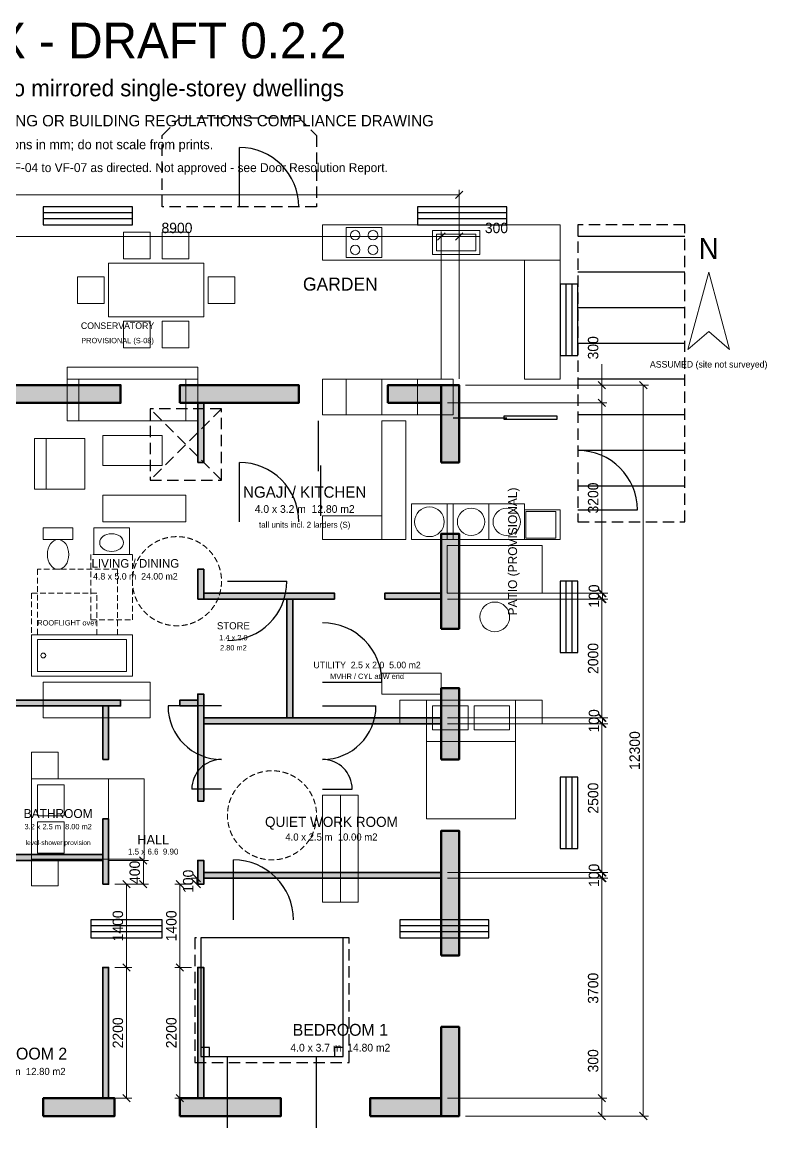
# Model space of a CAD drawing. Header units: millimetres. Extents: x -3999 to 23780, y -11246 to 18409.
# Drawn here: x 11243 to 23780, y -200 to 18409 of the extents above; entities that cross this region are included whole.
import ezdxf
from ezdxf.enums import TextEntityAlignment as Align

# ---------------------------------------------------------------- set-up
doc = ezdxf.new("R2010")
doc.units = ezdxf.units.MM
doc.header["$LTSCALE"] = 15
doc.linetypes.add('DASHED', pattern=[19.05, 12.7, -6.35])
doc.linetypes.add('HIDDEN', pattern=[9.525, 6.35, -3.175])
for name, color, linetype, lineweight in [('A-ACCS', 3, 'HIDDEN', 13), ('A-ANNO-DIMS', 1, 'Continuous', 18), ('A-ANNO-TEXT', 7, 'Continuous', 25), ('A-DOOR', 4, 'Continuous', 25), ('A-EXT', 3, 'Continuous', 25), ('A-FURN', 8, 'Continuous', 18), ('A-GLAZ', 5, 'Continuous', 25), ('A-PROV', 30, 'DASHED', 25), ('A-ROOF', 6, 'DASHED', 25), ('A-SANI', 4, 'Continuous', 18), ('A-WALL-EXT', 7, 'Continuous', 50), ('A-WALL-INT', 8, 'Continuous', 35)]:
    doc.layers.add(name, color=color, linetype=linetype, lineweight=lineweight)
doc.dimstyles.new('ORION', dxfattribs={"dimscale": 70, "dimtxt": 2.5, "dimasz": 2.5, "dimexe": 1.25, "dimexo": 1.5, "dimgap": 0.8, "dimtad": 1, "dimdec": 0, "dimdsep": 46, "dimtxsty": 'Standard', "dimtsz": 1.25, "dimcen": 2.5, "dimadec": 0, "dimazin": 0, "dimtfac": 1, "dimtdec": 4, "dimtmove": 0, "dimatfit": 3, "dimfxl": 1, "dimtzin": 0, "dimarcsym": 0})

# ---------------------------------------------------------------- blocks, each defined once
blk = doc.blocks.new('*D1')
at = {"layer": 'A-ANNO-DIMS', "color": 0}
for p, q in [((-62, 15438), (62, 15562)), ((0, 12405), (0, 15588)), ((0, 15500), (18600, 15500)), ((18538, 15438), (18662, 15562)), ((18600, 12405), (18600, 15588))]:
    blk.add_line(p, q, dxfattribs=at)
at = {"layer": 'A-ANNO-DIMS', "color": 0, "insert": (9300, 15644), "char_height": 175, "attachment_point": 5}
blk.add_mtext('18600', dxfattribs=at)
blk = doc.blocks.new('*D5')
at = {"layer": 'A-ANNO-DIMS', "color": 0}
for p, q in [((9400, 12405), (9400, 14888)), ((18300, 12405), (18300, 14888)), ((9338, 14738), (9462, 14862)), ((9400, 14800), (18300, 14800)), ((18238, 14738), (18362, 14862))]:
    blk.add_line(p, q, dxfattribs=at)
at = {"layer": 'A-ANNO-DIMS', "color": 0, "insert": (13850, 14944), "char_height": 175, "attachment_point": 5}
blk.add_mtext('8900', dxfattribs=at)
blk = doc.blocks.new('*D6')
at = {"layer": 'A-ANNO-DIMS', "color": 0}
for p, q in [((18300, 12405), (18300, 14888)), ((18600, 12405), (18600, 14888)), ((18238, 14738), (18362, 14862)), ((18300, 14800), (18600, 14800)), ((18538, 14738), (18662, 14862)), ((18600, 14800), (18950, 14800))]:
    blk.add_line(p, q, dxfattribs=at)
at = {"layer": 'A-ANNO-DIMS', "color": 0, "insert": (19228, 14944), "char_height": 175, "attachment_point": 5}
blk.add_mtext('300', dxfattribs=at)
blk = doc.blocks.new('*D31')
at = {"layer": 'A-ANNO-DIMS', "color": 0}
for p, q in [((18705, 12300), (21788, 12300)), ((21762, 12238), (21638, 12362)), ((21700, 0), (21700, 12300)), ((18705, 0), (21788, 0)), ((21762, -62), (21638, 62))]:
    blk.add_line(p, q, dxfattribs=at)
at = {"layer": 'A-ANNO-DIMS', "color": 0, "insert": (21556, 6150), "char_height": 175, "attachment_point": 5, "rotation": 90}
blk.add_mtext('12300', dxfattribs=at)
blk = doc.blocks.new('*D46')
at = {"layer": 'A-ANNO-DIMS', "color": 0}
for p, q in [((21000, 300), (21000, 650)), ((18405, 300), (21088, 300)), ((21062, 238), (20938, 362)), ((21000, 0), (21000, 300)), ((21062, -62), (20938, 62)), ((18705, 0), (21088, 0))]:
    blk.add_line(p, q, dxfattribs=at)
at = {"layer": 'A-ANNO-DIMS', "color": 0, "insert": (20856, 928), "char_height": 175, "attachment_point": 5, "rotation": 90}
blk.add_mtext('300', dxfattribs=at)
blk = doc.blocks.new('*D47')
at = {"layer": 'A-ANNO-DIMS', "color": 0}
for p, q in [((18405, 4000), (21088, 4000)), ((21062, 3938), (20938, 4062)), ((21000, 300), (21000, 4000)), ((18405, 300), (21088, 300)), ((21062, 238), (20938, 362))]:
    blk.add_line(p, q, dxfattribs=at)
at = {"layer": 'A-ANNO-DIMS', "color": 0, "insert": (20856, 2150), "char_height": 175, "attachment_point": 5, "rotation": 90}
blk.add_mtext('3700', dxfattribs=at)
blk = doc.blocks.new('*D48')
at = {"layer": 'A-ANNO-DIMS', "color": 0}
for p, q in [((18405, 4100), (21101, 4100)), ((21075, 4038), (20952, 4162)), ((21014, 4000), (21014, 4100)), ((18405, 4000), (21101, 4000)), ((21075, 3938), (20952, 4062))]:
    blk.add_line(p, q, dxfattribs=at)
at = {"layer": 'A-ANNO-DIMS', "color": 0, "insert": (20870, 4050), "char_height": 175, "attachment_point": 5, "rotation": 90}
blk.add_mtext('100', dxfattribs=at)
blk = doc.blocks.new('*D49')
at = {"layer": 'A-ANNO-DIMS', "color": 0}
for p, q in [((18405, 6600), (21088, 6600)), ((21062, 6538), (20938, 6662)), ((21000, 4100), (21000, 6600)), ((18405, 4100), (21088, 4100)), ((21062, 4038), (20938, 4162))]:
    blk.add_line(p, q, dxfattribs=at)
at = {"layer": 'A-ANNO-DIMS', "color": 0, "insert": (20856, 5350), "char_height": 175, "attachment_point": 5, "rotation": 90}
blk.add_mtext('2500', dxfattribs=at)
blk = doc.blocks.new('*D50')
at = {"layer": 'A-ANNO-DIMS', "color": 0}
for p, q in [((18405, 6700), (21101, 6700)), ((21075, 6638), (20952, 6762)), ((21014, 6600), (21014, 6700)), ((18405, 6600), (21101, 6600)), ((21075, 6538), (20952, 6662))]:
    blk.add_line(p, q, dxfattribs=at)
at = {"layer": 'A-ANNO-DIMS', "color": 0, "insert": (20870, 6650), "char_height": 175, "attachment_point": 5, "rotation": 90}
blk.add_mtext('100', dxfattribs=at)
blk = doc.blocks.new('*D51')
at = {"layer": 'A-ANNO-DIMS', "color": 0}
for p, q in [((21062, 8638), (20938, 8762)), ((18405, 8700), (21088, 8700)), ((21000, 6700), (21000, 8700)), ((18405, 6700), (21088, 6700)), ((21062, 6638), (20938, 6762))]:
    blk.add_line(p, q, dxfattribs=at)
at = {"layer": 'A-ANNO-DIMS', "color": 0, "insert": (20856, 7700), "char_height": 175, "attachment_point": 5, "rotation": 90}
blk.add_mtext('2000', dxfattribs=at)
blk = doc.blocks.new('*D52')
at = {"layer": 'A-ANNO-DIMS', "color": 0}
for p, q in [((18405, 8800), (21101, 8800)), ((21075, 8738), (20952, 8862)), ((21075, 8638), (20952, 8762)), ((21014, 8700), (21014, 8800)), ((18405, 8700), (21101, 8700))]:
    blk.add_line(p, q, dxfattribs=at)
at = {"layer": 'A-ANNO-DIMS', "color": 0, "insert": (20870, 8750), "char_height": 175, "attachment_point": 5, "rotation": 90}
blk.add_mtext('100', dxfattribs=at)
blk = doc.blocks.new('*D53')
at = {"layer": 'A-ANNO-DIMS', "color": 0}
for p, q in [((18405, 12000), (21088, 12000)), ((21062, 11938), (20938, 12062)), ((21000, 8800), (21000, 12000)), ((18405, 8800), (21088, 8800)), ((21062, 8738), (20938, 8862))]:
    blk.add_line(p, q, dxfattribs=at)
at = {"layer": 'A-ANNO-DIMS', "color": 0, "insert": (20856, 10400), "char_height": 175, "attachment_point": 5, "rotation": 90}
blk.add_mtext('3200', dxfattribs=at)
blk = doc.blocks.new('*D54')
at = {"layer": 'A-ANNO-DIMS', "color": 0}
for p, q in [((21000, 12300), (21000, 12650)), ((18705, 12300), (21088, 12300)), ((21062, 12238), (20938, 12362)), ((21000, 12000), (21000, 12300)), ((18405, 12000), (21088, 12000)), ((21062, 11938), (20938, 12062))]:
    blk.add_line(p, q, dxfattribs=at)
at = {"layer": 'A-ANNO-DIMS', "color": 0, "insert": (20856, 12928), "char_height": 175, "attachment_point": 5, "rotation": 90}
blk.add_mtext('300', dxfattribs=at)
blk = doc.blocks.new('*D16')
at = {"layer": 'A-ANNO-DIMS', "color": 0}
for p, q in [((14095, 2500), (13812, 2500)), ((13962, 2438), (13838, 2562)), ((13900, 300), (13900, 2500)), ((14095, 300), (13812, 300)), ((13962, 238), (13838, 362))]:
    blk.add_line(p, q, dxfattribs=at)
at = {"layer": 'A-ANNO-DIMS', "color": 0, "insert": (13756, 1400), "char_height": 175, "attachment_point": 5, "rotation": 90}
blk.add_mtext('2200', dxfattribs=at)
blk = doc.blocks.new('*D17')
at = {"layer": 'A-ANNO-DIMS', "color": 0}
for p, q in [((13962, 3838), (13838, 3962)), ((14095, 3900), (13812, 3900)), ((13900, 2500), (13900, 3900)), ((14095, 2500), (13812, 2500)), ((13962, 2438), (13838, 2562))]:
    blk.add_line(p, q, dxfattribs=at)
at = {"layer": 'A-ANNO-DIMS', "color": 0, "insert": (13756, 3200), "char_height": 175, "attachment_point": 5, "rotation": 90}
blk.add_mtext('1400', dxfattribs=at)
blk = doc.blocks.new('*D18')
at = {"layer": 'A-ANNO-DIMS', "color": 0}
for p, q in [((14195, 4000), (14096, 4000)), ((14245, 3938), (14122, 4062)), ((14245, 3838), (14122, 3962)), ((14184, 3900), (14184, 4000)), ((14095, 3900), (14096, 3900))]:
    blk.add_line(p, q, dxfattribs=at)
at = {"layer": 'A-ANNO-DIMS', "color": 0, "insert": (14040, 3950), "char_height": 175, "attachment_point": 5, "rotation": 90}
blk.add_mtext('100', dxfattribs=at)
blk = doc.blocks.new('*D19')
at = {"layer": 'A-ANNO-DIMS', "color": 0}
for p, q in [((12805, 2500), (13088, 2500)), ((13062, 2438), (12938, 2562)), ((13000, 300), (13000, 2500)), ((12805, 300), (13088, 300)), ((13062, 238), (12938, 362))]:
    blk.add_line(p, q, dxfattribs=at)
at = {"layer": 'A-ANNO-DIMS', "color": 0, "insert": (12856, 1400), "char_height": 175, "attachment_point": 5, "rotation": 90}
blk.add_mtext('2200', dxfattribs=at)
blk = doc.blocks.new('*D20')
at = {"layer": 'A-ANNO-DIMS', "color": 0}
for p, q in [((13062, 3838), (12938, 3962)), ((12805, 3900), (13088, 3900)), ((13000, 2500), (13000, 3900)), ((12805, 2500), (13088, 2500)), ((13062, 2438), (12938, 2562))]:
    blk.add_line(p, q, dxfattribs=at)
at = {"layer": 'A-ANNO-DIMS', "color": 0, "insert": (12856, 3200), "char_height": 175, "attachment_point": 5, "rotation": 90}
blk.add_mtext('1400', dxfattribs=at)
blk = doc.blocks.new('*D21')
at = {"layer": 'A-ANNO-DIMS', "color": 0}
for p, q in [((12705, 4300), (13371, 4300)), ((13345, 4238), (13222, 4362)), ((13284, 3900), (13284, 4300)), ((13345, 3838), (13222, 3962)), ((12805, 3900), (13371, 3900))]:
    blk.add_line(p, q, dxfattribs=at)
at = {"layer": 'A-ANNO-DIMS', "color": 0, "insert": (13140, 4100), "char_height": 175, "attachment_point": 5, "rotation": 90}
blk.add_mtext('400', dxfattribs=at)

msp = doc.modelspace()

# ---------------------------------------------------------------- hatches: boundary and pattern name
at = {"layer": 'A-WALL-EXT'}
for points in [[(11100, 12000), (12900, 12000), (12900, 12300), (11100, 12300)], [(13900, 12000), (15900, 12000), (15900, 12300), (13900, 12300)], [(17400, 12000), (18300, 12000), (18300, 12300), (17400, 12300)], [(18300, 11000), (18600, 11000), (18600, 12300), (18300, 12300)], [(18300, 8200), (18600, 8200), (18600, 9800), (18300, 9800)], [(18300, 6000), (18600, 6000), (18600, 7200), (18300, 7200)], [(18300, 2700), (18600, 2700), (18600, 4800), (18300, 4800)], [(18300, 0), (18600, 0), (18600, 1500), (18300, 1500)], [(11600, 0), (12800, 0), (12800, 300), (11600, 300)], [(13900, 0), (15600, 0), (15600, 300), (13900, 300)], [(17100, 0), (18300, 0), (18300, 300), (17100, 300)]]:
    msp.add_hatch(color=256, dxfattribs=at).paths.add_polyline_path(points)
at = {"layer": 'A-WALL-INT'}
for points in [[(14200, 11000), (14300, 11000), (14300, 12000), (14200, 12000)], [(14200, 8700), (14300, 8700), (14300, 9200), (14200, 9200)], [(14300, 8700), (16500, 8700), (16500, 8800), (14300, 8800)], [(17350, 8700), (18300, 8700), (18300, 8800), (17350, 8800)], [(15700, 6700), (15800, 6700), (15800, 8700), (15700, 8700)], [(14200, 5300), (14300, 5300), (14300, 7100), (14200, 7100)], [(9400, 6900), (12900, 6900), (12900, 7000), (9400, 7000)], [(12600, 6000), (12700, 6000), (12700, 6900), (12600, 6900)], [(13900, 6900), (14200, 6900), (14200, 7000), (13900, 7000)], [(14300, 6600), (18300, 6600), (18300, 6700), (14300, 6700)], [(12600, 3900), (12700, 3900), (12700, 5000), (12600, 5000)], [(9400, 4300), (12600, 4300), (12600, 4400), (9400, 4400)], [(14200, 3900), (14300, 3900), (14300, 4300), (14200, 4300)], [(14300, 4000), (18300, 4000), (18300, 4100), (14300, 4100)], [(12600, 300), (12700, 300), (12700, 2500), (12600, 2500)], [(14200, 300), (14300, 300), (14300, 2500), (14200, 2500)]]:
    msp.add_hatch(color=256, dxfattribs=at).paths.add_polyline_path(points)

# ---------------------------------------------------------------- linework, layer by layer
at = {"layer": 'A-ACCS'}
for points in [[(12400, 8350), (13100, 8350), (13100, 9450), (12400, 9450)], [(11500, 8100), (12850, 8100), (12850, 9200), (11500, 9200)], [(11400, 8100), (12500, 8100), (12500, 8800), (11400, 8800)]]:
    msp.add_lwpolyline(points, close=True, dxfattribs=at)
for centre in [(13850, 9000), (15450, 5060)]:
    msp.add_circle(centre, 750, dxfattribs=at)
at = {"layer": 'A-ANNO-DIMS'}
msp.add_lwpolyline([(22800, 14200), (22450, 12900), (22800, 13200), (23150, 12900)], close=True, dxfattribs=at)
at = {"layer": 'A-DOOR'}
for p, q in [((14900, 15300), (14900, 16300)), ((18500, 11750), (19400, 11750)), ((16230, 10850), (16230, 11700)), ((14900, 10000), (14900, 11000)), ((16270, 10100), (16270, 10950)), ((20600, 10200), (21600, 10200)), ((14700, 9000), (15700, 9000)), ((16300, 7300), (17300, 7300)), ((14600, 6900), (13700, 6900)), ((16300, 6900), (17200, 6900)), ((14600, 5500), (14100, 5500)), ((16300, 5500), (16800, 5500)), ((14800, 3300), (14800, 4310))]:
    msp.add_line(p, q, dxfattribs=at)
msp.add_lwpolyline([(19350, 11725), (20250, 11725), (20250, 11775), (19350, 11775)], close=True, dxfattribs=at)
for centre, radius, start, end in [((14900, 15300), 1000, 0, 90), ((20600, 10200), 1000, 0, 90), ((14900, 10000), 1000, 0, 90), ((14700, 9000), 1000, 270, 0), ((16300, 7300), 1000, 0, 90), ((14600, 6900), 900, 180, 270), ((16300, 6900), 900, 270, 0), ((14600, 5500), 500, 90, 180), ((16300, 5500), 500, 0, 90), ((14800, 3300), 1010, 0, 90)]:
    msp.add_arc(centre, radius, start, end, dxfattribs=at)
at = {"layer": 'A-EXT'}
for p, q in [((22400, 14800), (20600, 14800)), ((22400, 14200), (20600, 14200)), ((22400, 13600), (20600, 13600)), ((22400, 13000), (20600, 13000)), ((22400, 12400), (20600, 12400)), ((22400, 11800), (20600, 11800)), ((22400, 11200), (20600, 11200)), ((22400, 10600), (20600, 10600)), ((14700, -200), (14700, 1000)), ((16200, -200), (16200, 1000))]:
    msp.add_line(p, q, dxfattribs=at)
for points in [[(14250, 1000), (16650, 1000), (16650, 3000), (14250, 3000)], [(14250, 1000), (14400, 1000), (14400, 1150), (14250, 1150)], [(16500, 1000), (16650, 1000), (16650, 1150), (16500, 1150)]]:
    msp.add_lwpolyline(points, close=True, dxfattribs=at)
at = {"layer": 'A-FURN'}
for p, q in [((14200, 12400), (12000, 12400)), ((12200, 11700), (12200, 12400)), ((14000, 11700), (14000, 12400)), ((16700, 11800), (16700, 12400)), ((17300, 11800), (17300, 12400)), ((17900, 11800), (17900, 12400)), ((11650, 10550), (11650, 11400)), ((13400, 7000), (11600, 7000)), ((19550, 6300), (18050, 6300)), ((12700, 4325), (12700, 5675)), ((16600, 3600), (16600, 5400))]:
    msp.add_line(p, q, dxfattribs=at)
for points in [[(16300, 14400), (20300, 14400), (20300, 15000), (16300, 15000)], [(12950, 14425), (13400, 14425), (13400, 14875), (12950, 14875)], [(13600, 14425), (14050, 14425), (14050, 14875), (13600, 14875)], [(12700, 13450), (14300, 13450), (14300, 14350), (12700, 14350)], [(19700, 12400), (20300, 12400), (20300, 14400), (19700, 14400)], [(12175, 13675), (12625, 13675), (12625, 14125), (12175, 14125)], [(14375, 13675), (14825, 13675), (14825, 14125), (14375, 14125)], [(12950, 12925), (13400, 12925), (13400, 13375), (12950, 13375)], [(13600, 12925), (14050, 12925), (14050, 13375), (13600, 13375)], [(12000, 11700), (14200, 11700), (14200, 12600), (12000, 12600)], [(16300, 11800), (18500, 11800), (18500, 12400), (16300, 12400)], [(17300, 9700), (17700, 9700), (17700, 11700), (17300, 11700)], [(11450, 10550), (12300, 10550), (12300, 11400), (11450, 11400)], [(12600, 10950), (13600, 10950), (13600, 11450), (12600, 11450)], [(12600, 10000), (14000, 10000), (14000, 10450), (12600, 10450)], [(17800, 9700), (18400, 9700), (18400, 10300), (17800, 10300)], [(18400, 9700), (19700, 9700), (19700, 10300), (18400, 10300)], [(16300, 9700), (17300, 9700), (17300, 10100), (16300, 10100)], [(19700, 9700), (20300, 9700), (20300, 10200), (19700, 10200)], [(18400, 8800), (20000, 8800), (20000, 9600), (18400, 9600)], [(17300, 7100), (18300, 7100), (18300, 7450), (17300, 7450)], [(11600, 6700), (13400, 6700), (13400, 7300), (11600, 7300)], [(17600, 6600), (18050, 6600), (18050, 7000), (17600, 7000)], [(18050, 5000), (19550, 5000), (19550, 7000), (18050, 7000)], [(18150, 6500), (18750, 6500), (18750, 6900), (18150, 6900)], [(18850, 6500), (19450, 6500), (19450, 6900), (18850, 6900)], [(19550, 6600), (20000, 6600), (20000, 7000), (19550, 7000)], [(11400, 5675), (11850, 5675), (11850, 6125), (11400, 6125)], [(11400, 4325), (13300, 4325), (13300, 5675), (11400, 5675)], [(11500, 5050), (11950, 5050), (11950, 5575), (11500, 5575)], [(16300, 3600), (16900, 3600), (16900, 5400), (16300, 5400)], [(11500, 4425), (11950, 4425), (11950, 4950), (11500, 4950)], [(11400, 3875), (11850, 3875), (11850, 4325), (11400, 4325)]]:
    msp.add_lwpolyline(points, close=True, dxfattribs=at)
for centre in [(18100, 10000), (19200, 8400)]:
    msp.add_circle(centre, 250, dxfattribs=at)
at = {"layer": 'A-GLAZ'}
for p, q in [((13100, 15200), (11600, 15200)), ((13100, 15100), (11600, 15100)), ((19400, 15200), (17900, 15200)), ((19400, 15100), (17900, 15100)), ((20400, 12800), (20400, 14000)), ((20500, 12800), (20500, 14000)), ((20400, 7800), (20400, 9000)), ((20500, 7800), (20500, 9000)), ((20400, 4500), (20400, 5700)), ((20500, 4500), (20500, 5700)), ((13600, 3200), (12400, 3200)), ((19100, 3200), (17600, 3200)), ((13600, 3100), (12400, 3100)), ((19100, 3100), (17600, 3100))]:
    msp.add_line(p, q, dxfattribs=at)
for points in [[(11600, 15000), (13100, 15000), (13100, 15300), (11600, 15300)], [(17900, 15000), (19400, 15000), (19400, 15300), (17900, 15300)], [(20300, 12800), (20600, 12800), (20600, 14000), (20300, 14000)], [(20300, 7800), (20600, 7800), (20600, 9000), (20300, 9000)], [(20300, 4500), (20600, 4500), (20600, 5700), (20300, 5700)], [(12400, 3000), (13600, 3000), (13600, 3300), (12400, 3300)], [(17600, 3000), (19100, 3000), (19100, 3300), (17600, 3300)]]:
    msp.add_lwpolyline(points, close=True, dxfattribs=at)
at = {"layer": 'A-PROV'}
for points in [[(16200, 15300), (13600, 15300), (13600, 16500), (13900, 16800), (15900, 16800), (16200, 16500)], [(20600, 10000), (22400, 10000), (22400, 15000), (20600, 15000)]]:
    msp.add_lwpolyline(points, close=True, dxfattribs=at)
at = {"layer": 'A-ROOF'}
for p, q in [((14600, 10700), (13400, 11900)), ((14600, 11900), (13400, 10700))]:
    msp.add_line(p, q, dxfattribs=at)
for points in [[(13400, 10700), (14600, 10700), (14600, 11900), (13400, 11900)], [(14150, 900), (16750, 900), (16750, 3000), (14150, 3000)]]:
    msp.add_lwpolyline(points, close=True, dxfattribs=at)
at = {"layer": 'A-SANI'}
for points in [[(16700, 14450), (17300, 14450), (17300, 14950), (16700, 14950)], [(18150, 14500), (18950, 14500), (18950, 14900), (18150, 14900)], [(18220, 14560), (18880, 14560), (18880, 14840), (18220, 14840)], [(18500, 9700), (19100, 9700), (19100, 10300), (18500, 10300)], [(19100, 9700), (19700, 9700), (19700, 10300), (19100, 10300)], [(19725, 9725), (20225, 9725), (20225, 10175), (19725, 10175)], [(11600, 9700), (12100, 9700), (12100, 9900), (11600, 9900)], [(12450, 9450), (13050, 9450), (13050, 9900), (12450, 9900)], [(11400, 7400), (13100, 7400), (13100, 8100), (11400, 8100)], [(11500, 7480), (13000, 7480), (13000, 8020), (11500, 8020)]]:
    msp.add_lwpolyline(points, close=True, dxfattribs=at)
for centre, radius in [((16850, 14825), 80), ((17150, 14825), 80), ((16850, 14575), 80), ((17150, 14575), 80), ((18800, 10000), 230), ((19400, 10000), 230), ((11600, 7750), 40)]:
    msp.add_circle(centre, radius, dxfattribs=at)
for centre, major_axis, ratio in [((11850, 9450), (0, 250), 0.72), ((12750, 9650), (-200, 0), 0.75)]:
    msp.add_ellipse(centre, major_axis=major_axis, ratio=ratio, dxfattribs=at)
at = {"layer": 'A-WALL-EXT'}
for points in [[(11100, 12000), (12900, 12000), (12900, 12300), (11100, 12300)], [(13900, 12000), (15900, 12000), (15900, 12300), (13900, 12300)], [(17400, 12000), (18300, 12000), (18300, 12300), (17400, 12300)], [(18300, 11000), (18600, 11000), (18600, 12300), (18300, 12300)], [(18300, 8200), (18600, 8200), (18600, 9800), (18300, 9800)], [(18300, 6000), (18600, 6000), (18600, 7200), (18300, 7200)], [(18300, 2700), (18600, 2700), (18600, 4800), (18300, 4800)], [(18300, 0), (18600, 0), (18600, 1500), (18300, 1500)], [(11600, 0), (12800, 0), (12800, 300), (11600, 300)], [(13900, 0), (15600, 0), (15600, 300), (13900, 300)], [(17100, 0), (18300, 0), (18300, 300), (17100, 300)]]:
    msp.add_lwpolyline(points, close=True, dxfattribs=at)
at = {"layer": 'A-WALL-INT'}
for points in [[(14200, 11000), (14300, 11000), (14300, 12000), (14200, 12000)], [(14200, 8700), (14300, 8700), (14300, 9200), (14200, 9200)], [(14300, 8700), (16500, 8700), (16500, 8800), (14300, 8800)], [(17350, 8700), (18300, 8700), (18300, 8800), (17350, 8800)], [(15700, 6700), (15800, 6700), (15800, 8700), (15700, 8700)], [(14200, 5300), (14300, 5300), (14300, 7100), (14200, 7100)], [(9400, 6900), (12900, 6900), (12900, 7000), (9400, 7000)], [(12600, 6000), (12700, 6000), (12700, 6900), (12600, 6900)], [(13900, 6900), (14200, 6900), (14200, 7000), (13900, 7000)], [(14300, 6600), (18300, 6600), (18300, 6700), (14300, 6700)], [(12600, 3900), (12700, 3900), (12700, 5000), (12600, 5000)], [(9400, 4300), (12600, 4300), (12600, 4400), (9400, 4400)], [(14200, 3900), (14300, 3900), (14300, 4300), (14200, 4300)], [(14300, 4000), (18300, 4000), (18300, 4100), (14300, 4100)], [(12600, 300), (12700, 300), (12700, 2500), (12600, 2500)], [(14200, 300), (14300, 300), (14300, 2500), (14200, 2500)]]:
    msp.add_lwpolyline(points, close=True, dxfattribs=at)

# ---------------------------------------------------------------- texts
at = {"layer": 'A-ANNO-TEXT'}
for s, height, p in [('MMUCO ORION DUPLEX - DRAFT 0.2.2', 600, (9300, 18100)), ('Option C2: M4(2) + Bathroom A - concept floor plan, two mirrored single-storey dwellings', 280, (9300, 17300)), ('Client-approved concept baseline 24 Oct 2026 - NOT FOR CONSTRUCTION - NOT A PLANNING OR BUILDING REGULATIONS COMPLIANCE DRAWING', 190, (9300, 16750)), ('PDF sheet scale: VERIFICATION PENDING - use the scale bar. Dimensions in mm; do not scale from prints.', 160, (9300, 16350)), ('Draft 0.2.2 (24 Oct 2026): B1 double-door entries to Bedrooms 1 and 2 (Face Me and I Face You); door items VF-04 to VF-07 as directed. Not approved - see Door Resolution Report.', 150, (9300, 15960)), ('N', 350, (22800, 14600)), ('GARDEN', 220, (16600, 14000)), ('CONSERVATORY', 110, (12850, 13300)), ('PROVISIONAL (S-08)', 90, (12850, 13050)), ('ASSUMED (site not surveyed)', 110, (22800, 12650)), ('NGAJI / KITCHEN', 190, (16000, 10500)), ('4.0 x 3.2 m  12.80 m2', 130, (16000, 10215)), ('tall units incl. 2 larders (S)', 100, (16000, 9950)), ('LIVING / DINING', 145, (13150, 9300)), ('4.8 x 5.0 m  24.00 m2', 110, (13150, 9082.5)), ('ROOFLIGHT over', 90, (12000, 8300)), ('STORE', 120, (14800, 8250)), ('1.4 x 2.0', 90, (14800, 8050)), ('2.80 m2', 90, (14800, 7880)), ('UTILITY  2.5 x 2.0  5.00 m2', 110, (17050, 7590)), ('MVHR / CYL at W end', 90, (17050, 7400)), ('BATHROOM', 150, (11850, 5090)), ('QUIET WORK ROOM', 170, (16450, 4950)), ('3.2 x 2.5 m  8.00 m2', 90, (11850, 4870)), ('HALL', 160, (13450, 4650)), ('4.0 x 2.5 m  10.00 m2', 120, (16450, 4695)), ('level-shower provision', 80, (11850, 4600)), ('1.5 x 6.6  9.90', 100, (13450, 4450)), ('BEDROOM 1', 200, (16600, 1450)), ('BEDROOM 2', 200, (11200, 1050)), ('4.0 x 3.7 m  14.80 m2', 130, (16600, 1150)), ('3.2 x 4.0 m  12.80 m2', 120, (11200, 750))]:
    msp.add_text(s, height=height, dxfattribs=at).set_placement(p, align=Align.MIDDLE_CENTER)
msp.add_text('PATIO (PROVISIONAL)', height=150, rotation=90, dxfattribs=at).set_placement((19500, 9500), align=Align.MIDDLE_CENTER)

# ---------------------------------------------------------------- dimensions: what is measured, and where the dimension line sits
at = {"layer": 'A-ANNO-DIMS'}
for base, p1, p2, picture, middle in [((9300, 15500), (0, 12300), (18600, 12300), '*D1', (9300, 15643.5)), ((13850, 14800), (9400, 12300), (18300, 12300), '*D5', (13850, 14943.5)), ((18450, 14800), (18300, 12300), (18600, 12300), '*D6', (19227.7, 14943.5))]:
    dim = msp.add_linear_dim(base=base, p1=p1, p2=p2, dimstyle='ORION', dxfattribs=at)
    dim.commit()
    dim.dimension.update_dxf_attribs({"geometry": picture, "text_midpoint": middle})
for base, p1, p2, picture, middle in [((21000, 12150), (18300, 12000), (18600, 12300), '*D54', (20856.5, 12927.7)), ((21700, 6150), (18600, 0), (18600, 12300), '*D31', (21556.5, 6150)), ((21000, 10400), (18300, 8800), (18300, 12000), '*D53', (20856.5, 10400)), ((21000, 7700), (18300, 6700), (18300, 8700), '*D51', (20856.5, 7700)), ((21000, 5350), (18300, 4100), (18300, 6600), '*D49', (20856.5, 5350)), ((13000, 3200), (12700, 2500), (12700, 3900), '*D20', (12856.5, 3200)), ((13900, 3200), (14200, 2500), (14200, 3900), '*D17', (13756.5, 3200)), ((21000, 2150), (18300, 300), (18300, 4000), '*D47', (20856.5, 2150)), ((13000, 1400), (12700, 300), (12700, 2500), '*D19', (12856.5, 1400)), ((13900, 1400), (14200, 300), (14200, 2500), '*D16', (13756.5, 1400)), ((21000, 150), (18600, 0), (18300, 300), '*D46', (20856.5, 927.7))]:
    dim = msp.add_linear_dim(base=base, p1=p1, p2=p2, angle=90, dimstyle='ORION', dxfattribs=at)
    dim.commit()
    dim.dimension.update_dxf_attribs({"geometry": picture, "text_midpoint": middle})
for base, p1, p2, picture, middle in [((21013.5, 8750), (18300, 8700), (18300, 8800), '*D52', (20870, 8750)), ((21013.5, 6650), (18300, 6600), (18300, 6700), '*D50', (20870, 6650)), ((13283.5, 4100), (12700, 3900), (12600, 4300), '*D21', (13140, 4100)), ((14183.5, 3950), (14200, 3900), (14300, 4000), '*D18', (14040, 3950)), ((21013.5, 4050), (18300, 4000), (18300, 4100), '*D48', (20870, 4050))]:
    dim = msp.add_linear_dim(base=base, p1=p1, p2=p2, angle=90, dimstyle='ORION', dxfattribs=at)
    dim.commit()
    dim.dimension.update_dxf_attribs({"geometry": picture, "text_midpoint": middle, "dimtype": 160})

doc.saveas('drawing.dxf')
